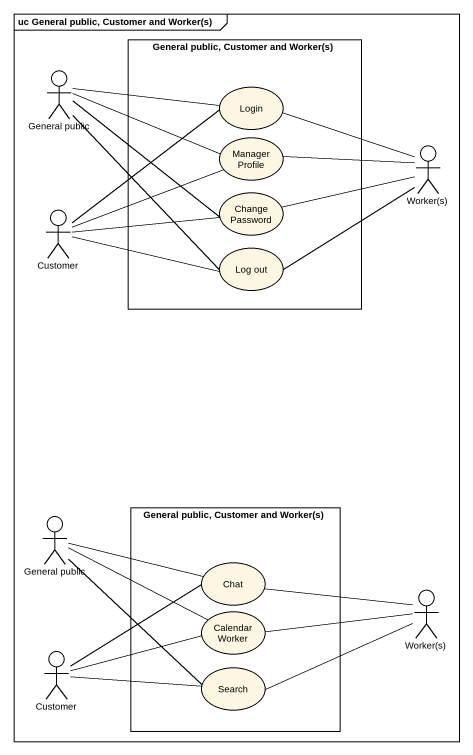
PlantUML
@startuml
mainframe uc General public, Customer and Worker(s)
rectangle "General public, Customer and Worker(s)" as General_public_Customer_and {
  usecase Login
  usecase "Manager Profile" as Manager_Profile
  usecase "Change Password" as Change_Password
  usecase "Log out" as Log_out
}
actor "General public" as General_public
actor "Worker(s)" as Worker_s
actor Customer
rectangle "General public, Customer and Worker(s)" as General_public_Customer_and_2 {
  usecase Chat
  usecase "Calendar Worker" as Calendar_Worker
  usecase Search
}
actor "General public" as General_public_2
actor "Worker(s)" as Worker_s_2
actor "Customer" as Customer_2
General_public -right- Login
General_public -right- Manager_Profile
General_public -right- Change_Password
General_public -- Log_out
Worker_s -left- Login
Worker_s -left- Manager_Profile
Worker_s -left- Change_Password
Worker_s -left- Log_out
Customer -up- Login
Customer -right- Manager_Profile
Customer -right- Change_Password
Customer -right- Log_out
General_public_2 -right- Chat
General_public_2 -right- Calendar_Worker
General_public_2 -- Search
Worker_s_2 -left- Chat
Worker_s_2 -left- Calendar_Worker
Worker_s_2 -left- Search
Customer_2 -up- Chat
Customer_2 -right- Calendar_Worker
Customer_2 -right- Search
@enduml
